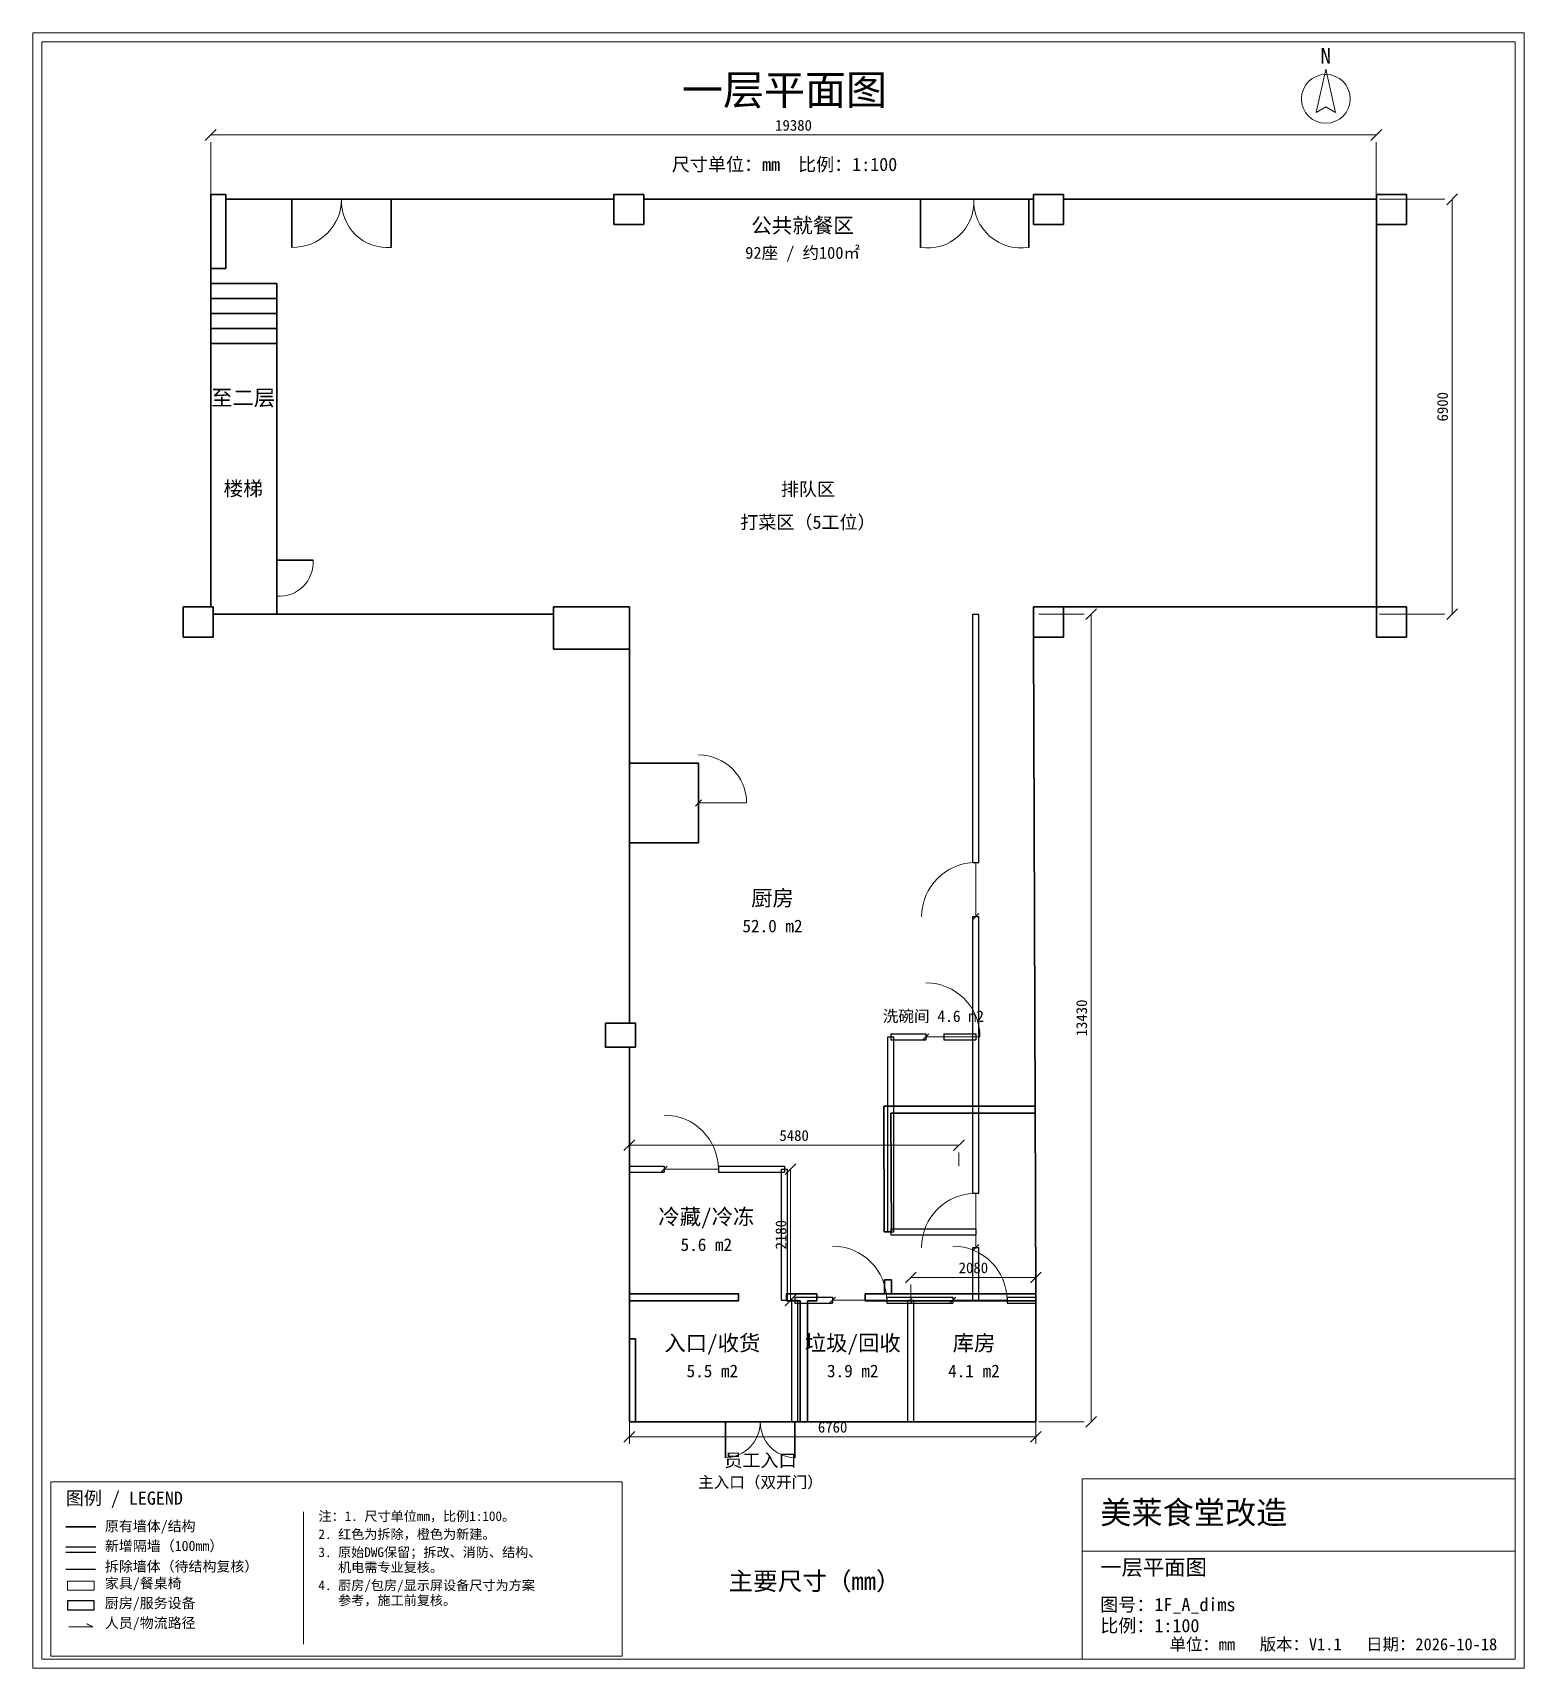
# Model space of a CAD drawing. Header units: millimetres. Extents: x -2500 to 22300, y -3500 to 23700.
import ezdxf
from ezdxf.enums import TextEntityAlignment as Align

# ---------------------------------------------------------------- set-up
doc = ezdxf.new("R2010")
doc.units = ezdxf.units.MM
doc.linetypes.add('DASHED', pattern=[1.524, 1.27, -0.254])
for name, color, linetype, lineweight in [('A-AREA', 5, 'Continuous', 18), ('A-DIM', 1, 'Continuous', 13), ('A-DOOR', 3, 'Continuous', 18), ('A-FURN', 3, 'Continuous', 18), ('A-KITCHEN', 5, 'Continuous', 25), ('A-NOTE', 7, 'Continuous', 13), ('A-PATH', 6, 'DASHED', 18), ('A-SERVING', 30, 'Continuous', 25), ('A-TEXT', 7, 'Continuous', 18), ('A-TITLE', 7, 'Continuous', 18), ('A-WALL-DEMO', 1, 'DASHED', 25), ('A-WALL-EXIST', 7, 'Continuous', 35), ('A-WALL-NEW', 30, 'Continuous', 25)]:
    doc.layers.add(name, color=color, linetype=linetype, lineweight=lineweight)
doc.styles.add('CN', font='simhei.ttf')

msp = doc.modelspace()

# ---------------------------------------------------------------- linework, layer by layer
at = {"layer": 'A-DIM'}
for p, q in [((370, 21910), (550, 22090)), ((19750, 21910), (19930, 22090)), ((460, 22000), (19840, 22000)), ((460, 20980), (460, 21880)), ((19840, 20980), (19840, 21880)), ((21010, 20840), (21190, 21020)), ((19890, 20930), (20980, 20930)), ((21100, 14030), (21100, 20930)), ((14230, 14030), (14980, 14030)), ((15010, 13940), (15190, 14120)), ((15100, 600), (15100, 14030)), ((19890, 14030), (20980, 14030)), ((21010, 13940), (21190, 14120)), ((7330, 5110), (7510, 5290)), ((7420, 5200), (12900, 5200)), ((12810, 5110), (12990, 5290)), ((7420, 4850), (7420, 5080)), ((12900, 4850), (12900, 5080)), ((10050, 4800), (9980, 4800)), ((10010, 4710), (10190, 4890)), ((10100, 2620), (10100, 4800)), ((12010, 2910), (12190, 3090)), ((12100, 3000), (14180, 3000)), ((14090, 2910), (14270, 3090)), ((12100, 2670), (12100, 2880)), ((14180, 2670), (14180, 2880)), ((10050, 2620), (9980, 2620)), ((10010, 2530), (10190, 2710)), ((7420, 650), (7420, 230)), ((14180, 650), (14180, 230)), ((14230, 600), (14980, 600)), ((15010, 510), (15190, 690)), ((7330, 260), (7510, 440)), ((7420, 350), (14180, 350)), ((14090, 260), (14270, 440))]:
    msp.add_line(p, q, dxfattribs=at)
at = {"layer": 'A-DOOR'}
for p, q in [((8520, 10840), (8620, 10940)), ((8570, 10890), (9370, 10890)), ((13180, 9000), (13180, 9900)), ((13130, 8950), (13230, 9050)), ((12300, 6950), (12400, 7050)), ((12350, 7000), (13250, 7000)), ((7950, 4750), (8050, 4850)), ((8000, 4800), (8900, 4800)), ((13180, 3500), (13180, 4400)), ((13130, 3450), (13230, 3550)), ((10750, 2570), (10850, 2670)), ((10800, 2620), (11700, 2620)), ((12750, 2570), (12850, 2670)), ((12800, 2620), (13700, 2620))]:
    msp.add_line(p, q, dxfattribs=at)
for centre, radius, start, end in [((1828, 20938), 808, 268.7699, 359.4673), ((3394, 20886), 759, 176.6732, 275.0896), ((12381, 20887), 767, 261.0359, 3.1993), ((13933, 20906), 787, 178.2682, 279.3672), ((1602, 14889), 560, 265.7719, 4.2281), ((8570, 10890), 800, 0, 90), ((13180, 9000), 900, 90, 180), ((12350, 7000), 900, 0, 90), ((8000, 4800), 900, 0, 90), ((13180, 3500), 900, 90, 180), ((10800, 2620), 900, 0, 90), ((12800, 2620), 900, 0, 90), ((9000, 596), 596, 272.039, 0.3987), ((10192, 596), 596, 179.6013, 267.961)]:
    msp.add_arc(centre, radius, start, end, dxfattribs=at)
at = {"layer": 'A-FURN'}
msp.add_lwpolyline([(-1920, -2200), (-1480, -2200), (-1480, -2050), (-1920, -2050)], close=True, dxfattribs=at)
at = {"layer": 'A-KITCHEN'}
msp.add_lwpolyline([(-1920, -2530), (-1480, -2530), (-1480, -2380), (-1920, -2380)], close=True, dxfattribs=at)
at = {"layer": 'A-PATH'}
for p, q in [((-1900, -2810), (-1500, -2810)), ((-1500, -2810), (-1600, -2760))]:
    msp.add_line(p, q, dxfattribs=at)
at = {"layer": 'A-TITLE'}
for p, q in [((2000, -3100), (2000, -900)), ((14950, -1550), (22150, -1550))]:
    msp.add_line(p, q, dxfattribs=at)
for points in [[(-2500, -3500), (22300, -3500), (22300, 23700), (-2500, 23700)], [(-2350, -3350), (22150, -3350), (22150, 23550), (-2350, 23550)], [(19000, 23095), (18838, 22375), (19000, 22465), (19162, 22375)], [(-2200, -3300), (7300, -3300), (7300, -400), (-2200, -400)], [(14950, -3350), (22150, -3350), (22150, -350), (14950, -350)]]:
    msp.add_lwpolyline(points, close=True, dxfattribs=at)
msp.add_circle((19000, 22600), 405, dxfattribs=at)
at = {"layer": 'A-WALL-DEMO'}
msp.add_line((-1950, -1850), (-1450, -1850), dxfattribs=at)
at = {"layer": 'A-WALL-EXIST'}
for p, q in [((711, 21010), (711, 19780)), ((7161, 21010), (7161, 20510)), ((7161, 21010), (7661, 21010)), ((7661, 21010), (7661, 20510)), ((14141, 21010), (14141, 20510)), ((14141, 21010), (14641, 21010)), ((14641, 21010), (14641, 20510)), ((19841, 21010), (19841, 20510)), ((19841, 21010), (20341, 21010)), ((20341, 21010), (20341, 20510)), ((461, 20930), (461, 14150)), ((711, 20930), (1811, 20930)), ((1811, 20930), (1811, 20130)), ((1811, 20930), (3461, 20930)), ((3461, 20930), (3461, 20130)), ((3461, 20930), (7161, 20930)), ((7661, 20930), (14141, 20930)), ((12261, 20930), (12261, 20130)), ((14061, 20930), (14061, 20130)), ((14641, 20930), (19841, 20930)), ((19841, 14150), (19841, 20930)), ((7161, 20510), (7661, 20510)), ((14141, 20510), (14641, 20510)), ((19841, 20510), (20341, 20510)), ((461, 19530), (1561, 19530)), ((1561, 19530), (1561, 14030)), ((461, 19280), (1561, 19280)), ((461, 19030), (1561, 19030)), ((461, 18780), (1561, 18780)), ((461, 18530), (1561, 18530)), ((1561, 14930), (2161, 14930)), ((0, 14150), (0, 13650)), ((0, 14150), (500, 14150)), ((500, 14150), (500, 13650)), ((6161, 14150), (6161, 13450)), ((6161, 14150), (7421, 14150)), ((7421, 14150), (7421, 13450)), ((14141, 14150), (14141, 13650)), ((14141, 14150), (14641, 14150)), ((14641, 14150), (14641, 13650)), ((14641, 14150), (19841, 14150)), ((19841, 14150), (19841, 13650)), ((19841, 14150), (20341, 14150)), ((20341, 14150), (20341, 13650)), ((500, 14030), (1561, 14030)), ((1561, 14030), (6161, 14030)), ((0, 13650), (500, 13650)), ((14141, 13650), (14641, 13650)), ((14181, 2730), (14141, 13650)), ((19841, 13650), (20341, 13650)), ((6161, 13450), (7421, 13450)), ((7421, 13450), (7421, 11430)), ((7421, 11550), (8571, 11550)), ((7421, 11550), (7421, 10230)), ((8571, 11550), (8571, 10230)), ((8571, 10230), (7421, 10230)), ((7421, 10230), (7421, 7230)), ((7021, 7230), (7021, 6830)), ((7421, 6830), (7421, 2730)), ((11657, 3760), (11649, 5850)), ((11649, 5850), (14181, 5850)), ((11770, 5730), (14181, 5730)), ((11777, 3760), (11770, 5730)), ((11657, 3760), (11777, 3760)), ((7421, 2730), (9235, 2730)), ((7421, 2730), (7421, 1980)), ((9235, 2730), (9235, 2610)), ((10035, 2730), (10539, 2730)), ((10035, 2730), (10035, 2610)), ((10539, 2730), (10539, 2610)), ((11339, 2730), (14181, 2730)), ((11339, 2730), (11339, 2610)), ((11661, 2730), (11660, 2960)), ((11660, 2960), (11780, 2960)), ((11781, 2730), (11780, 2960)), ((14181, 2730), (14181, 600)), ((7421, 2610), (9235, 2610)), ((10035, 2610), (10261, 2610)), ((10261, 2610), (10261, 600)), ((10381, 2610), (10539, 2610)), ((10381, 2610), (10381, 600)), ((11339, 2610), (14181, 2610)), ((7421, 1980), (7521, 1980)), ((7421, 1980), (7421, 600)), ((7521, 1980), (7521, 600)), ((7421, 600), (9021, 600)), ((9021, 600), (10171, 600)), ((9021, 0), (9021, 600)), ((9021, 600), (10171, 600)), ((10171, 600), (14181, 600)), ((10171, 0), (10171, 600)), ((-1950, -1150), (-1450, -1150))]:
    msp.add_line(p, q, dxfattribs=at)
for points in [[(711, 21010), (461, 21010), (461, 19780), (711, 19780)], [(7021, 7230), (7521, 7230), (7521, 6830), (7021, 6830)]]:
    msp.add_lwpolyline(points, close=True, dxfattribs=at)
at = {"layer": 'A-WALL-NEW'}
for p, q in [((13130, 9900), (13130, 14030)), ((13130, 14030), (13230, 14030)), ((13230, 9900), (13230, 14030)), ((13130, 9900), (13230, 9900)), ((13130, 4400), (13130, 9000)), ((13130, 9000), (13230, 9000)), ((13230, 4400), (13230, 9000)), ((11720, 3760), (11720, 7000)), ((11720, 7000), (11820, 7000)), ((11770, 7050), (12350, 7050)), ((11770, 7050), (11770, 6950)), ((11770, 6950), (12350, 6950)), ((11820, 3760), (11820, 7000)), ((12350, 7050), (12350, 6950)), ((12650, 7050), (13180, 7050)), ((12650, 7050), (12650, 6950)), ((12650, 6950), (13180, 6950)), ((13180, 7050), (13180, 6950)), ((7420, 4850), (8000, 4850)), ((7420, 4850), (7420, 4750)), ((7420, 4750), (8000, 4750)), ((8000, 4850), (8000, 4750)), ((8900, 4850), (10000, 4850)), ((8900, 4850), (8900, 4750)), ((8900, 4750), (10000, 4750)), ((9950, 2620), (9950, 4800)), ((9950, 4800), (10050, 4800)), ((10000, 4850), (10000, 4750)), ((10050, 2620), (10050, 4800)), ((13130, 4400), (13230, 4400)), ((11770, 3810), (13180, 3810)), ((11770, 3810), (11770, 3710)), ((13180, 3810), (13180, 3710)), ((11720, 3760), (11820, 3760)), ((11770, 3710), (13180, 3710)), ((13130, 2620), (13130, 3500)), ((13130, 3500), (13230, 3500)), ((13230, 2620), (13230, 3500)), ((9950, 2620), (10050, 2620)), ((10120, 600), (10120, 2620)), ((10120, 2620), (10220, 2620)), ((10170, 2670), (10800, 2670)), ((10170, 2670), (10170, 2570)), ((10170, 2570), (10800, 2570)), ((10220, 600), (10220, 2620)), ((10800, 2670), (10800, 2570)), ((11700, 2670), (12100, 2670)), ((11700, 2670), (11700, 2570)), ((11700, 2570), (12100, 2570)), ((12050, 600), (12050, 2620)), ((12050, 2620), (12150, 2620)), ((12100, 2670), (12800, 2670)), ((12100, 2670), (12100, 2570)), ((12100, 2670), (12100, 2570)), ((12100, 2570), (12800, 2570)), ((12150, 600), (12150, 2620)), ((12800, 2670), (12800, 2570)), ((13130, 2620), (13230, 2620)), ((13700, 2670), (14180, 2670)), ((13700, 2670), (13700, 2570)), ((13700, 2570), (14180, 2570)), ((14180, 2670), (14180, 2570)), ((10120, 600), (10220, 600)), ((12050, 600), (12150, 600)), ((-1950, -1480), (-1450, -1480)), ((-1950, -1570), (-1450, -1570))]:
    msp.add_line(p, q, dxfattribs=at)

# ---------------------------------------------------------------- texts
at = {"layer": 'A-AREA', "style": 'CN'}
for s, height, p in [('公共就餐区', 250, (10300, 20370)), ('92座 / 约100㎡', 200, (10300, 19940)), ('厨房', 260, (9800, 9180)), ('52.0 m2', 210, (9800, 8740)), ('冷藏/冷冻', 260, (8700, 3880)), ('5.6 m2', 210, (8700, 3440)), ('入口/收货', 260, (8800, 1780)), ('垃圾/回收', 260, (11135, 1780)), ('库房', 260, (13150, 1780)), ('5.5 m2', 210, (8800, 1340)), ('3.9 m2', 210, (11135, 1340)), ('4.1 m2', 210, (13150, 1340))]:
    msp.add_text(s, height=height, dxfattribs=at).set_placement(p, align=Align.CENTER)
at = {"layer": 'A-DIM', "style": 'CN'}
for s, height, p in [('19380', 180, (10150, 22070)), ('5480', 180, (10160, 5270)), ('2080', 180, (13140, 3070)), ('6760', 180, (10800, 420)), ('主要尺寸（mm）', 300, (10500, -2200))]:
    msp.add_text(s, height=height, dxfattribs=at).set_placement(p, align=Align.CENTER)
for s, p in [('6900', (21030, 17480)), ('13430', (15030, 7315)), ('2180', (10030, 3710))]:
    msp.add_text(s, height=180, rotation=90, dxfattribs=at).set_placement(p, align=Align.CENTER)
at = {"layer": 'A-KITCHEN', "style": 'CN'}
msp.add_text('洗碗间 4.6 m2', height=190, dxfattribs=at).set_placement((12475, 7250), align=Align.CENTER)
at = {"layer": 'A-NOTE', "style": 'CN'}
for s, height, p in [('尺寸单位：mm  比例：1:100', 220, (10000, 21400)), ('主入口（双开门）', 190, (9600, -500))]:
    msp.add_text(s, height=height, dxfattribs=at).set_placement(p, align=Align.CENTER)
for s, height, p in [('原有墙体/结构', 170, (-1300, -1220)), ('注：1. 尺寸单位mm，比例1:100。', 160, (2250, -1050)), ('新增隔墙（100mm）', 170, (-1300, -1550)), ('2. 红色为拆除，橙色为新建。', 160, (2250, -1350)), ('3. 原始DWG保留；拆改、消防、结构、', 160, (2250, -1650)), ('拆除墙体（待结构复核）', 170, (-1300, -1890)), ('   机电需专业复核。', 160, (2250, -1900)), ('家具/餐桌椅', 170, (-1300, -2170)), ('4. 厨房/包房/显示屏设备尺寸为方案', 160, (2250, -2200)), ('厨房/服务设备', 170, (-1300, -2500)), ('   参考，施工前复核。', 160, (2250, -2450)), ('人员/物流路径', 170, (-1300, -2830))]:
    msp.add_text(s, height=height, dxfattribs=at).set_placement(p)
at = {"layer": 'A-SERVING', "style": 'CN'}
msp.add_text('打菜区（5工位）', height=220, dxfattribs=at).set_placement((10390, 15450), align=Align.CENTER)
at = {"layer": 'A-TEXT', "style": 'CN'}
for s, height, p in [('一层平面图', 500, (10000, 22500)), ('至二层', 260, (1000, 17500)), ('楼梯', 240, (1000, 16000)), ('排队区', 220, (10390, 16000)), ('员工入口', 220, (9600, -150))]:
    msp.add_text(s, height=height, dxfattribs=at).set_placement(p, align=Align.CENTER)
at = {"layer": 'A-TITLE', "style": 'CN'}
msp.add_text('N', height=260, dxfattribs=at).set_placement((19000, 23185), align=Align.CENTER)
for s, height, p in [('图例 / LEGEND', 220, (-1950, -780)), ('美莱食堂改造', 380, (15250, -1100)), ('一层平面图', 260, (15250, -1950)), ('图号：1F_A_dims', 220, (15250, -2550)), ('比例：1:100', 220, (15250, -2900))]:
    msp.add_text(s, height=height, dxfattribs=at).set_placement(p)
msp.add_text('单位：mm   版本：V1.1   日期：2026-10-18', height=200, dxfattribs=at).set_placement((21850, -3200), align=Align.RIGHT)

doc.saveas('drawing.dxf')
